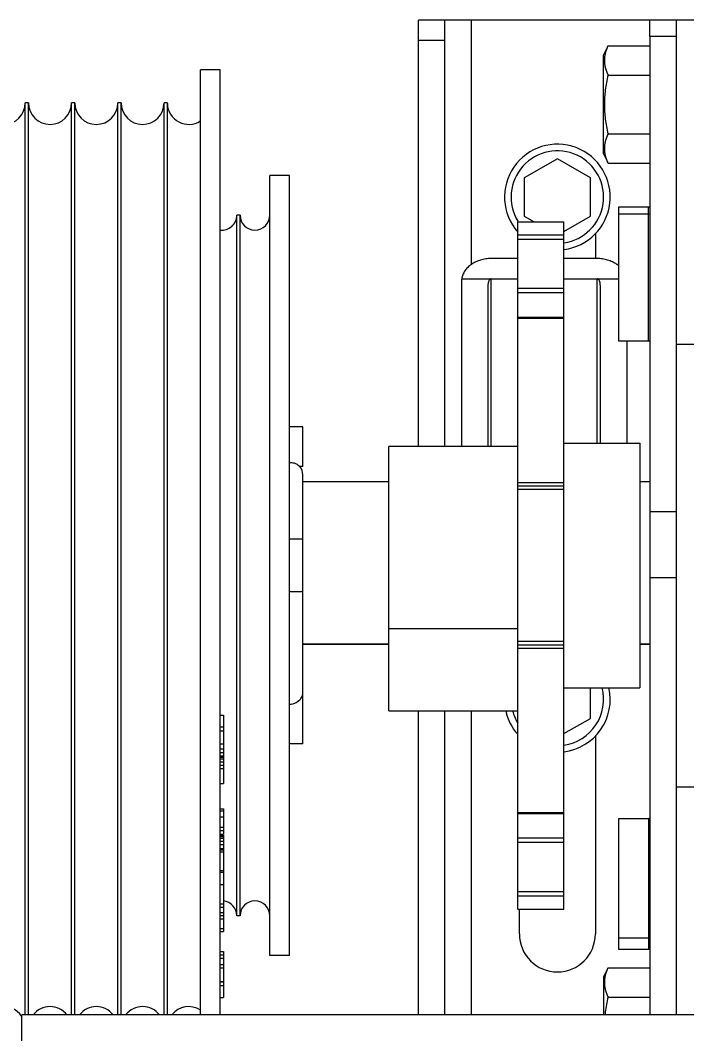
# Model space of a CAD drawing. Header units: millimetres. Extents: x 21899 to 38731, y -5425 to 3612.
# Drawn here: x 22196.4 to 22297.3, y 3111 to 3264.5 of the extents above; entities that cross this region are included whole.
import ezdxf

# ---------------------------------------------------------------- set-up
doc = ezdxf.new("R2010")
doc.units = ezdxf.units.MM

msp = doc.modelspace()

# ---------------------------------------------------------------- linework, layer by layer
at = {"color": 7, "linetype": 'Continuous'}
for p, q in [((22256.60988160016, 3200.000011230855), (22256.60988160016, 3264.500011230855)), ((22299.60988160016, 3264.500011230855), (22256.60988160016, 3264.500011230855)), ((22260.60988160016, 3200.000011230855), (22260.60988160016, 3264.500011230855)), ((22295.60988160016, 3114.000011230855), (22295.60988160016, 3264.500011230855)), ((22291.60988160016, 3262.055853809856), (22291.60988160016, 3114.000011230855)), ((22295.60988160016, 3262.055853809856), (22291.60988160016, 3262.055853809856)), ((22284.60988160016, 3259.234214308057), (22285.27390370535, 3260.65821430806)), ((22285.27390370535, 3260.65821430806), (22291.60988160016, 3260.65821430806)), ((22284.60988160016, 3244.282214308056), (22284.60988160016, 3259.234214308057)), ((22223.60988160016, 3114.000011230855), (22223.60988160016, 3257.000011230855)), ((22226.60988160016, 3257.000011230855), (22223.60988160016, 3257.000011230855)), ((22226.60988160016, 3114.000011230855), (22226.60988160016, 3257.000011230855)), ((22285.27390370535, 3256.208214308055), (22291.60988160016, 3256.208214308055)), ((22197.10988160016, 3114.000011230855), (22197.10988160016, 3252.000011230855)), ((22197.60988160016, 3252.000011230855), (22197.10988160016, 3252.000011230855)), ((22197.60988160016, 3114.000011230855), (22197.60988160016, 3252.000011230855)), ((22204.10988160016, 3114.000011230855), (22204.10988160016, 3252.000011230855)), ((22204.60988160016, 3252.000011230855), (22204.10988160016, 3252.000011230855)), ((22204.60988160016, 3114.000011230855), (22204.60988160016, 3252.000011230855)), ((22211.10988160016, 3114.000011230855), (22211.10988160016, 3252.000011230855)), ((22211.60988160016, 3252.000011230855), (22211.10988160016, 3252.000011230855)), ((22211.60988160016, 3114.000011230855), (22211.60988160016, 3252.000011230855)), ((22218.10988160016, 3114.000011230855), (22218.10988160016, 3252.000011230855)), ((22218.60988160016, 3252.000011230855), (22218.10988160016, 3252.000011230855)), ((22218.60988160016, 3114.000011230855), (22218.60988160016, 3252.000011230855)), ((22285.27390370535, 3247.308214308057), (22291.60988160016, 3247.308214308057)), ((22277.60988160016, 3243.523513922759), (22272.60988160016, 3240.636762576858)), ((22282.60988160016, 3240.636762576858), (22277.60988160016, 3243.523513922759)), ((22284.60988160016, 3244.282214308056), (22285.27390370535, 3242.858214308057)), ((22285.27390370535, 3242.858214308057), (22291.60988160016, 3242.858214308057)), ((22234.10988160016, 3123.000011230855), (22234.10988160016, 3241.000011230855)), ((22237.10988160016, 3241.000011230855), (22234.10988160016, 3241.000011230855)), ((22237.10988160016, 3123.000011230855), (22237.10988160016, 3241.000011230855)), ((22272.60988160016, 3240.636762576858), (22272.60988160016, 3234.863259884958)), ((22282.60988160016, 3234.863259884958), (22282.60988160016, 3240.636762576858)), ((22286.90988160016, 3215.928655852658), (22286.90988160016, 3236.274162488655)), ((22229.10988160016, 3129.000011230855), (22229.10988160016, 3235.000011230855)), ((22229.60988160016, 3235.000011230855), (22229.10988160016, 3235.000011230855)), ((22229.60988160016, 3129.000011230855), (22229.60988160016, 3235.000011230855)), ((22272.60988160016, 3234.863259884958), (22274.10507212856, 3234.000011230855)), ((22278.60988160016, 3232.553858808158), (22282.60988160016, 3234.863259884958)), ((22286.90988160016, 3235.215605441059), (22291.40988160016, 3235.215605441059)), ((22271.60988160016, 3234.000011230855), (22278.60988160016, 3234.000011230855)), ((22271.60988160016, 3130.000204417858), (22271.60988160016, 3233.999838320658)), ((22278.60988160016, 3130.000204417858), (22278.60988160016, 3233.999838320658)), ((22283.35988160016, 3232.187919196258), (22283.35988160016, 3228.447722467659)), ((22271.60988160016, 3228.447722467659), (22267.60988160016, 3228.447722467659)), ((22283.60988160016, 3228.447722467659), (22278.60988160016, 3228.447722467659)), ((22263.13774564516, 3225.383544695156), (22271.60988160016, 3225.383544695156)), ((22278.60988160016, 3225.383544695156), (22286.90988160016, 3225.383544695156)), ((22263.10988160016, 3224.42491490706), (22263.10988160016, 3200.000011230855)), ((22267.10988160016, 3224.42491490706), (22267.10988160016, 3200.000011230855)), ((22284.10988160016, 3224.42491490706), (22284.10988160016, 3200.500011230855)), ((22271.60988160016, 3219.559214995657), (22278.60988160016, 3219.559214995657)), ((22291.40988160016, 3215.928655852658), (22286.90988160016, 3215.928655852658)), ((22288.10988160016, 3215.928655852658), (22288.10988160016, 3200.500011230855)), ((22295.60988160016, 3215.500011230855), (22299.60988160016, 3215.500011230855)), ((22239.10988160016, 3203.000011230855), (22237.10988160016, 3203.000011230855)), ((22239.10988160016, 3197.000011230855), (22239.10988160016, 3203.000011230855)), ((22278.60988160016, 3200.500011230855), (22290.10988160016, 3200.500011230855)), ((22290.10988160016, 3200.500011230855), (22290.10988160016, 3163.500011230855)), ((22271.60988160016, 3200.000011230855), (22252.10988160016, 3200.000011230855)), ((22252.10988160016, 3160.000011230855), (22252.10988160016, 3199.999482817657)), ((22239.10988160016, 3197.000011230855), (22238.62135570995, 3197.000011230855)), ((22239.10988160016, 3155.000011239856), (22239.10988160016, 3195.70001123086)), ((22239.10988160016, 3194.69041973976), (22252.10988160016, 3194.69041973976)), ((22290.10988160016, 3194.69041973976), (22291.60988160016, 3194.69041973976)), ((22278.60988160016, 3194.000011230855), (22271.60988160016, 3194.000011230855)), ((22295.60988160016, 3190.096945516656), (22291.60988160016, 3190.096945516656)), ((22239.10988160016, 3186.000011230855), (22237.10988160016, 3186.000011230855)), ((22295.60988160016, 3180.131487934159), (22291.60988160016, 3180.131487934159)), ((22239.10988160016, 3178.000011230855), (22237.10988160016, 3178.000011230855)), ((22239.10988160016, 3170.080532026157), (22252.10988160016, 3170.080532026157)), ((22271.60988160016, 3170.000011230855), (22278.60988160016, 3170.000011230855)), ((22290.10988160016, 3170.080532026157), (22291.60988160016, 3170.080532026157)), ((22278.60988160016, 3163.500011230855), (22290.10988160016, 3163.500011230855)), ((22282.60988160016, 3158.863259884958), (22282.60988160016, 3163.500011230855)), ((22226.60988160016, 3159.36865142826), (22227.10988160016, 3159.36865142826)), ((22227.10988160016, 3159.36865142826), (22227.10988160016, 3149.009471730857)), ((22252.10988160016, 3160.000011230855), (22271.60988160016, 3160.000011230855)), ((22256.60988160016, 3114.000011230855), (22256.60988160016, 3160.000011230855)), ((22260.60988160016, 3114.000011230855), (22260.60988160016, 3160.000011230855)), ((22226.60988160016, 3157.584667790157), (22227.10988160016, 3157.584667790157)), ((22278.60988160016, 3156.553858808158), (22282.60988160016, 3158.863259884958)), ((22226.60988160016, 3157.000804011357), (22227.10988160016, 3157.000804011357)), ((22283.35988160016, 3156.187919196258), (22283.35988160016, 3126.250011230855)), ((22226.60988160016, 3154.99729275726), (22227.10988160016, 3154.99729275726)), ((22239.10988160016, 3155.000011230855), (22237.10988160016, 3155.000011230855)), ((22226.60988160016, 3154.276107861959), (22227.10988160016, 3154.276107861959)), ((22226.60988160016, 3153.692244083155), (22227.10988160016, 3153.692244083155)), ((22226.60988160016, 3153.217331021759), (22227.10988160016, 3153.217331021759)), ((22226.60988160016, 3153.17700344816), (22227.10988160016, 3153.17700344816)), ((22226.60988160016, 3152.997328542657), (22227.10988160016, 3152.997328542657)), ((22226.60988160016, 3152.76814394696), (22227.10988160016, 3152.76814394696)), ((22226.60988160016, 3152.305192279357), (22227.10988160016, 3152.305192279357)), ((22226.60988160016, 3151.792735118055), (22227.10988160016, 3151.792735118055)), ((22226.60988160016, 3151.275686835455), (22227.10988160016, 3151.275686835455)), ((22226.60988160016, 3149.009471730857), (22227.10988160016, 3149.009471730857)), ((22295.60988160016, 3148.500011230855), (22299.60988160016, 3148.500011230855)), ((22226.60988160016, 3145.202194529458), (22227.10988160016, 3145.202194529458)), ((22226.60988160016, 3144.852621700858), (22227.10988160016, 3144.852621700858)), ((22226.60988160016, 3143.981062264957), (22227.10988160016, 3143.981062264957)), ((22227.10988160016, 3145.202194529458), (22227.10988160016, 3141.366379967556)), ((22278.60988160016, 3144.440807466155), (22271.60988160016, 3144.440807466155)), ((22286.90988160016, 3123.908173604359), (22286.90988160016, 3143.735469888958)), ((22286.90988160016, 3143.735469888958), (22291.40988160016, 3143.735469888958)), ((22226.60988160016, 3142.407984740057), (22227.10988160016, 3142.407984740057)), ((22226.60988160016, 3141.885048280557), (22227.10988160016, 3141.885048280557)), ((22226.60988160016, 3141.366379967556), (22227.10988160016, 3141.366379967556)), ((22226.60988160016, 3141.181542004357), (22227.10988160016, 3141.181542004357)), ((22226.60988160016, 3141.173250676256), (22227.10988160016, 3141.173250676256)), ((22226.60988160016, 3141.017670636058), (22227.10988160016, 3141.017670636058)), ((22226.60988160016, 3140.760438935857), (22227.10988160016, 3140.760438935857)), ((22227.10988160016, 3141.181542004357), (22227.10988160016, 3126.632242290158)), ((22226.60988160016, 3140.272939590555), (22227.10988160016, 3140.272939590555)), ((22226.60988160016, 3139.766767495657), (22227.10988160016, 3139.766767495657)), ((22226.60988160016, 3139.158943695857), (22227.10988160016, 3139.158943695857)), ((22226.60988160016, 3138.986780909458), (22227.10988160016, 3138.986780909458)), ((22226.60988160016, 3138.66524128426), (22227.10988160016, 3138.66524128426)), ((22226.60988160016, 3135.843916178055), (22227.10988160016, 3135.843916178055)), ((22226.60988160016, 3135.611651813859), (22227.10988160016, 3135.611651813859)), ((22226.60988160016, 3133.749541073557), (22227.10988160016, 3133.749541073557)), ((22226.60988160016, 3130.779830749158), (22227.10988160016, 3130.779830749158)), ((22226.60988160016, 3130.322072499555), (22227.10988160016, 3130.322072499555)), ((22271.60988160016, 3130.000011230855), (22278.60988160016, 3130.000011230855)), ((22271.85988160016, 3126.250011230855), (22271.85988160016, 3130.000011230855)), ((22226.60988160016, 3129.479402393157), (22227.10988160016, 3129.479402393157)), ((22226.60988160016, 3129.052328336958), (22227.10988160016, 3129.052328336958)), ((22226.60988160016, 3128.535091723956), (22227.10988160016, 3128.535091723956)), ((22229.60988160016, 3129.000011230855), (22229.10988160016, 3129.000011230855)), ((22226.60988160016, 3127.059316346356), (22227.10988160016, 3127.059316346356)), ((22226.60988160016, 3126.632242290158), (22227.10988160016, 3126.632242290158)), ((22291.40988160016, 3125.590594403158), (22286.90988160016, 3125.590594403158)), ((22226.60988160016, 3123.581973780358), (22227.10988160016, 3123.581973780358)), ((22226.60988160016, 3123.097467817759), (22227.10988160016, 3123.097467817759)), ((22226.60988160016, 3122.562467594056), (22227.10988160016, 3122.562467594056)), ((22227.10988160016, 3123.581973780358), (22227.10988160016, 3116.614753411057)), ((22237.10988160016, 3123.000011230855), (22234.10988160016, 3123.000011230855)), ((22226.60988160016, 3121.630555600459), (22227.10988160016, 3121.630555600459)), ((22226.60988160016, 3121.095555376756), (22227.10988160016, 3121.095555376756)), ((22284.60988160016, 3119.717808153757), (22285.27390370535, 3121.141808153756)), ((22285.27390370535, 3121.141808153756), (22291.60988160016, 3121.141808153756)), ((22284.60988160016, 3119.717808153757), (22284.60988160016, 3114.000011230855)), ((22226.60988160016, 3119.050254921458), (22227.10988160016, 3119.050254921458)), ((22226.60988160016, 3119.003511499359), (22227.10988160016, 3119.003511499359)), ((22226.60988160016, 3118.446548249856), (22227.10988160016, 3118.446548249856)), ((22226.60988160016, 3116.614753411057), (22227.10988160016, 3116.614753411057)), ((22285.27390370535, 3116.691808153759), (22291.60988160016, 3116.691808153759)), ((22196.60988160016, 3061.000011230855), (22196.60988160016, 3114.000011230855)), ((23496.88553865709, 3114.000011230855), (22196.60988160016, 3114.000011230855))]:
    msp.add_line(p, q, dxfattribs=at)
at = {"color": 9, "linetype": 'Continuous'}
for p, q in [((22264.60988160016, 3227.569783524756), (22264.60988160016, 3264.500011230855)), ((22291.60988160016, 3262.055853809856), (22291.60988160016, 3264.500011230855)), ((22256.60988160016, 3261.500011230855), (22260.60988160016, 3261.500011230855)), ((22291.40988160016, 3215.928655852658), (22291.40988160016, 3236.274162488655)), ((22278.60988160016, 3231.972448612458), (22271.60988160016, 3231.972448612458)), ((22278.60988160016, 3231.344214995657), (22271.60988160016, 3231.344214995657)), ((22267.60988160016, 3200.000011230855), (22267.60988160016, 3225.383544695156)), ((22283.60988160016, 3200.500011230855), (22283.60988160016, 3225.383544695156)), ((22278.60988160016, 3223.940065487957), (22271.60988160016, 3223.940065487957)), ((22278.60988160016, 3223.257052786059), (22271.60988160016, 3223.257052786059)), ((22271.60988160016, 3219.438805021258), (22278.60988160016, 3219.438805021258)), ((22278.60988160016, 3194.533654822157), (22271.60988160016, 3194.533654822157)), ((22278.60988160016, 3193.500011230855), (22271.60988160016, 3193.500011230855)), ((22252.10988160016, 3172.480778575558), (22271.60988160016, 3172.480778575558)), ((22239.10988160016, 3170.146477480757), (22252.10988160016, 3170.146477480757)), ((22278.60988160016, 3170.500011230855), (22271.60988160016, 3170.500011230855)), ((22290.10988160016, 3170.146477480757), (22291.60988160016, 3170.146477480757)), ((22271.60988160016, 3169.466367639659), (22278.60988160016, 3169.466367639659)), ((22264.60988160016, 3114.000011230855), (22264.60988160016, 3160.000011230855)), ((22278.60988160016, 3144.561217440558), (22271.60988160016, 3144.561217440558)), ((22291.40988160016, 3143.735469888958), (22291.40988160016, 3123.908173604359)), ((22278.60988160016, 3140.742969675757), (22271.60988160016, 3140.742969675757)), ((22278.60988160016, 3140.059956973855), (22271.60988160016, 3140.059956973855)), ((22271.60988160016, 3132.655807466159), (22278.60988160016, 3132.655807466159)), ((22271.60988160016, 3132.027573849358), (22278.60988160016, 3132.027573849358))]:
    msp.add_line(p, q, dxfattribs=at)
at = {"color": 3, "linetype": 'Continuous'}
for p, q in [((22286.90988160016, 3236.274162488655), (22291.40988160016, 3236.274162488655)), ((22291.40988160016, 3123.908173604359), (22286.90988160016, 3123.908173604359))]:
    msp.add_line(p, q, dxfattribs=at)
at = {"color": 7, "linetype": 'Continuous'}
for centre, radius, start, end in [((22193.85988160016, 3252.000011230855), 3.25, 180, 359.9999999997916), ((22200.85988160016, 3252.000011230855), 3.25, 180, 0), ((22207.85988160016, 3252.000011230855), 3.25, 180, 359.9999999997916), ((22214.85988160016, 3252.000011230855), 3.25, 180, 359.9999999997916), ((22221.85988160016, 3252.000011230855), 3.25, 181.6791639778812, 302.5789703927662), ((22277.60988160016, 3237.750011230855), 8, 277.1808968845546, 221.4085754089793), ((22277.60988160016, 3237.750011230855), 7, 278.2135013958285, 211.3043478261346), ((22226.85988160016, 3235.000011230855), 2.25, 263.5278640451389, 0), ((22231.85988160016, 3235.000011230855), 2.25, 180, 0), ((22237.10988160016, 3195.70001123086), 2, 0, 40.90958783983596), ((22277.60988160016, 3161.750011230855), 8, 277.1808968845546, 12.63588025486083), ((22277.60988160016, 3161.750011230855), 7, 278.2135013958285, 14.47785317445973), ((22277.60988160016, 3161.750011230855), 8, 192.6358802548608, 221.4085754089793), ((22277.60988160016, 3161.750011230855), 7, 194.4778531744597, 210.9997351489841), ((22226.85988160016, 3129.000011230855), 2.25, 0, 83.52786404513891), ((22231.85988160016, 3129.000011230855), 2.25, 0, 180), ((22277.60988160016, 3126.250011230855), 5.75, 180, 0), ((22193.85988160016, 3112.000011230855), 3.25, 32.20282883081916, 180), ((22200.85988160016, 3112.000011230855), 3.25, 37.98446060828347, 142.0155393917165), ((22207.85988160016, 3112.000011230855), 3.25, 37.98446060828347, 142.0155393917165), ((22214.85988160016, 3112.000011230855), 3.25, 37.98446060828347, 142.0155393917165), ((22221.85988160016, 3112.000011230855), 3.25, 57.42102960723377, 142.0156195174888)]:
    msp.add_arc(centre, radius, start, end, dxfattribs=at)
for points, start_tangent, end_tangent in [([(22285.27390370535, 3260.658214308056), (22285.03424220046, 3260.085352170256), (22284.86088546916, 3259.531073184557), (22284.75416412606, 3258.982118848857), (22284.71789062916, 3258.432962508155), (22284.75422770435, 3257.883826514957), (22284.86099483756, 3257.334927475556), (22285.03429485886, 3256.780933151258), (22285.27390370535, 3256.208214308059)], (-0.4226182617421967, -0.9063077870359518), (0.4226182617421967, -0.9063077870359518)), ([(22285.27390370535, 3256.208214308059), (22285.03570524896, 3255.070444769659), (22284.86209871556, 3253.963409666958), (22284.75457493975, 3252.86225386566), (22284.71789062145, 3251.758214308058)], (-0.2270638230460141, -0.9738798797920247), (0, -1)), ([(22284.71789062145, 3251.758214308058), (22284.75458850936, 3250.653969539755), (22284.86214088865, 3249.552690180255), (22285.03575118496, 3248.445734348959), (22285.27390370535, 3247.308214308057)], (0, -1), (0.2270638230457315, -0.9738798797920907)), ([(22285.27390370535, 3247.308214308057), (22285.03424220046, 3246.735352170257), (22284.86088546916, 3246.181073184558), (22284.75416412606, 3245.632118848858), (22284.71789062916, 3245.082962508157), (22284.75422770435, 3244.533826514958), (22284.86099483756, 3243.984927475558), (22285.03429485886, 3243.43093315126), (22285.27390370535, 3242.858214308057)], (-0.4226182617421967, -0.9063077870359518), (0.4226182617421967, -0.9063077870359518)), ([(22291.40988160016, 3235.215605441055), (22291.50988160016, 3235.208514453458), (22291.58308668096, 3235.189141514857), (22291.60988160016, 3235.162677588658)], (1, 0), (0, -1)), ([(22267.60988160016, 3228.447722467656), (22266.79284749746, 3228.390427556857), (22266.00325448886, 3228.22052988406), (22265.26706612366, 3227.94369031116), (22264.60876417906, 3227.569147765258), (22264.05016177596, 3227.109357366957), (22263.60976391616, 3226.579588618657), (22263.30215995746, 3225.997421010357), (22263.13774564516, 3225.38354469516)], (-1, 0), (-0.1444189355266101, -0.9895166350604526)), ([(22286.92024204926, 3227.335589073857), (22286.61099902126, 3227.569147765258), (22285.95269707666, 3227.94369031116), (22285.21650871156, 3228.22052988406), (22284.42691570296, 3228.390427556857), (22283.60988160016, 3228.447722467656)], (-0.7687666189521573, 0.6395294251126126), (-1, 0)), ([(22263.13774564516, 3225.38354469516), (22263.12229987196, 3225.065435242657), (22263.11299133076, 3224.745607190958), (22263.10988160016, 3224.424914907057)], (-0.05821527117283305, -0.9983040529829945), (0, -1)), ([(22267.60988161416, 3225.38354469516), (22267.50828337436, 3225.363545750257), (22267.41023953736, 3225.303812809256), (22267.32435894346, 3225.21187187346), (22267.25223136776, 3225.094821730858), (22267.19378698586, 3224.956467204458), (22267.14940668795, 3224.798474892556), (22267.12049031206, 3224.621339691159), (22267.10988160016, 3224.424914907057)], (-1, 0), (0, -1)), ([(22284.10988160016, 3224.424914907057), (22284.09927219416, 3224.621346047756), (22284.07035478516, 3224.798482718958), (22284.02597463716, 3224.956471743255), (22283.96753347096, 3225.094818515558), (22283.89541398986, 3225.211858892457), (22283.80954710326, 3225.303793235857), (22283.71150540006, 3225.363535573455), (22283.60988164846, 3225.38354469516)], (0, 1), (-1, 0)), ([(22291.60988160016, 3215.875728000257), (22291.58308668096, 3215.90219192646), (22291.50988160016, 3215.921564864959), (22291.40988160016, 3215.928655852658)], (0, 1), (-1, 0)), ([(22237.10988160016, 3197.61082853856), (22237.43332583296, 3197.587429069958), (22237.73931359466, 3197.520686318956), (22238.00492531556, 3197.42383128656), (22238.22373430956, 3197.312184696759), (22238.39944157316, 3197.197014531557), (22238.52984810736, 3197.093091039758), (22238.61055046366, 3197.018949908259), (22238.62609516736, 3197.003657989357), (22238.62909454945, 3197.000604318157)], (1, 0), (-0.7197853495003573, -0.6941966944927415)), ([(22237.10988160016, 3161.024516181358), (22237.53510509066, 3161.066342639857), (22237.91576806956, 3161.179085608157), (22238.24741462376, 3161.346522254957), (22238.52284990556, 3161.551406640359), (22238.74037886766, 3161.777911943656), (22238.90096442606, 3162.010640390057), (22239.00849980056, 3162.233873569156), (22239.07179079486, 3162.436135847656), (22239.10190718666, 3162.610661528957), (22239.10988160016, 3162.757189448759)], (1, 0), (0, 1)), ([(22291.40988160016, 3143.735469888958), (22291.50988160016, 3143.746739971259), (22291.58308668096, 3143.777530408857), (22291.60988160016, 3143.819590928859)], (1, 0), (0, 1)), ([(22291.60988160016, 3125.67471544306), (22291.58308668096, 3125.632654923156), (22291.50988160016, 3125.601864485558), (22291.40988160016, 3125.590594403158)], (0, -1), (-1, 0)), ([(22285.27390370535, 3121.141808153759), (22285.03424220046, 3120.568946015959), (22284.86088546916, 3120.014667030257), (22284.75416412606, 3119.465712694557), (22284.71789062916, 3118.916556353859), (22284.75422770435, 3118.367420360657), (22284.86099483756, 3117.81852132126), (22285.03429485886, 3117.264526996958), (22285.27390370535, 3116.691808153755)], (-0.4226182617421967, -0.9063077870359518), (0.4226182617421967, -0.9063077870359518)), ([(22285.27390370535, 3116.691808153755), (22285.03570524896, 3115.554038615355), (22284.86209871556, 3114.447003512658), (22284.81031210876, 3114.000855671558)], (-0.2270638230155302, -0.9738798797991323), (-0.1031925351041487, -0.9946614000245407))]:
    msp.add_spline(points, degree=3, dxfattribs=dict(at, start_tangent=start_tangent, end_tangent=end_tangent))
at = {"color": 3, "linetype": 'Continuous'}
for points, start_tangent, end_tangent in [([(22291.40988160016, 3236.274162488658), (22291.60995289946, 3236.272921685257)], (1, 0), (0.999922519364358, -0.01244810298941477)), ([(22291.61006273596, 3123.910164572259), (22291.40988160016, 3123.908173604355)], (-0.9998012459223895, -0.01993661586221864), (-1, 0))]:
    msp.add_spline(points, degree=3, dxfattribs=dict(at, start_tangent=start_tangent, end_tangent=end_tangent))

doc.saveas('drawing.dxf')
